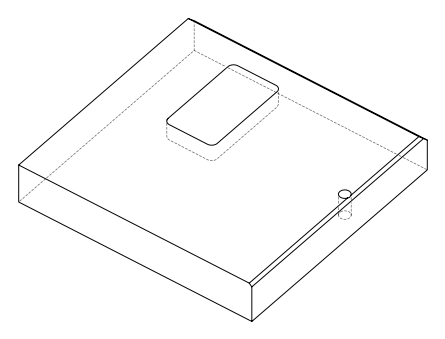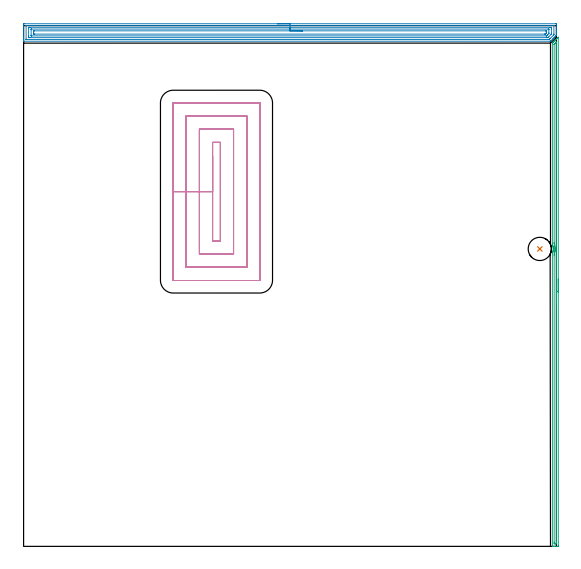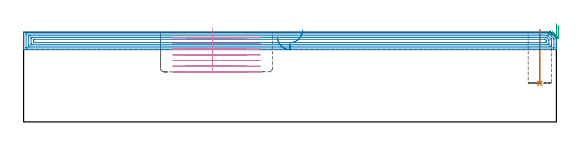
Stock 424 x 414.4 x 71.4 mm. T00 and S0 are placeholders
(PLAN: 4 operations, 2 tool changes, 41.9 min)
(1 INDEXABLE_INSERT_DRILL_BLIND_HOLE_FROM_SOLID | STEP1POCKET | NXT0302_008 | 0.17 min | 10864 mm3)
(2 AREA_MILL | FG_CHAMFER_SURFACE | UGT0205_001 | 17.23 min | 40954 mm3)
(3 AREA_MILL_1 | FG_CHAMFER_SURFACE_1 | UGT0205_001 | 6.63 min | 4443 mm3)
(4 MILL_RECTANGULAR_POCKET | POCKET_RECTANGULAR_STRAIGHT | UGT0201_095 | Follow Part, ap 5, ae 75% | 17.83 min | 451043 mm3)
(TOOL NXT0302_008 | Index. Insert Drill 18.5mm [880-D1850L25-05] | D18.5 PA176 FL93 Z2)
(TOOL UGT0205_001 | Chamfer Mill 20 x 3 x 45 deg. | D20 FL50 Z2)
(TOOL UGT0201_095 | End mill 20 mm | D20 R3 FL38 Z4)
(OP 1 INDEXABLE_INSERT_DRILL_BLIND_HOLE_FROM_SOLID)
G17 G21 G94 G90
T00 M6
G54
G17 G0 G90 X410.8 Y236.7 S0 M3
G43 Z81.4 H1
G94 G81 G98 Z30.7 F250. R73.4
G80
M5
M2
(OP 2 AREA_MILL)
G17 G21 G94 G90
T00 M6
G54
G17 G0 G90 X202. Y415.9 S1061 M3
G43 Z81.4 H0
Z67.5
G94 G1 X202.038 Z66.628 F250.
X202.152 Z65.764
X202.341 Z64.912
X202.603 Z64.08
X202.937 Z63.274
X203.34 Z62.5
X203.808 Z61.764
X204.34 Z61.072
X204.929 Z60.429
X205.572 Z59.84
X206.264 Z59.309
X207. Z58.84
X207.774 Z58.437
X208.58 Z58.103
X209.412 Z57.841
X210.264 Z57.652
X211.128 Z57.538
X212. Z57.5
X423.376
X423.89 Y415.894 Z57.504
X423.99 Y415.892 Z57.506
X424. Y415.786 Z57.611
Y410.264 Z63.131
Y408.859 Z64.538
Y408.512 Z64.884
Y407.818 Z65.582
Y406.8 Z66.598
X423.999 Y406.759 Z66.638
X423.996 Y406.707 Z66.69
X423.972 Y406.675 Z66.723
X423.786 Y406.485 Z66.914
X423.376 Y406.076 Z67.323
X423.185 Y405.883 Z67.513
X422.648 Y405.348 Z68.052
X422.309 Y405.007 Z68.389
X421.82 Y404.52 Z68.88
X421.433 Y404.131 Z69.266
X421.14 Y403.839 Z69.558
X419.643 Y402.342 Z71.057
X419.422 Y402.123 Z71.272
X419.295 Y402. Z71.384
X418.908 Z71.4
X0.177
X0.01 Y402.002 Z71.388
X0.003 Y402.147 Z71.245
X0. Y402.3 Z71.1
Y402.561 Z70.839
Y403.255 Z70.14
Y404.478 Z68.919
Y405.007 Z68.387
Y405.619 Z67.777
Y415.257 Z58.14
X0.004 Y415.522 Z57.876
X0.01 Y415.893 Z57.505
X0.242 Y415.896 Z57.502
X0.624 Y415.9 Z57.5
X212.
Y414.486 Z58.914
X421.589 Y414.485 Z58.915
X421.753 Y414.484 Z58.916
X421.944 Y414.48 Z58.92
X421.985 Y414.479 Z58.921
X421.991 Y414.454 Z58.946
X421.995 Y414.421 Z58.979
X421.999 Y414.243 Z59.157
Y407.636 Z65.764
X421.996 Y407.236 Z66.164
X421.99 Y407.175 Z66.225
X421.971 Y407.132 Z66.268
X421.599 Y406.749 Z66.651
X418.945 Y404.094 Z69.306
X418.502 Y403.652 Z69.748
X418.338 Y403.491 Z69.909
X418.276 Y403.434 Z69.966
X418.259 Y403.421 Z69.979
X418.241 Y403.419 Z69.981
X418.196 Y403.416 Z69.984
X418.014 Y403.415 Z69.985
X417.851 Y403.414 Z69.986
X2.411 Y403.415 Z69.985
X2.247 Y403.416 Z69.984
X2.056 Y403.42 Z69.98
X2.015 Y403.421 Z69.979
X2.009 Y403.446 Z69.954
X2.006 Y403.479 Z69.921
X2.001 Y403.657 Z69.743
X2. Y414.172 Z59.228
X2.002 Y414.307 Z59.093
X2.006 Y414.414 Z58.986
X2.01 Y414.479 Z58.921
X2.047 Y414.48 Z58.92
X2.411 Y414.484 Z58.916
X2.575 Y414.485 Z58.915
X3.305 Y414.486 Z58.914
X212.
Y413.072 Z60.328
X418.907 Y413.071 Z60.329
X419.621 Y413.07 Z60.33
X419.801 Y413.068 Z60.332
X419.974 Y413.065 Z60.335
X419.99 Y412.893 Z60.507
X419.997 Y412.701 Z60.699
X420. Y412.017 Z61.383
Y411.822 Z61.578
X419.999 Y408.318 Z65.082
X419.99 Y407.636 Z65.764
X419.981 Y407.592 Z65.808
X419.955 Y407.56 Z65.84
X419.919 Y407.52 Z65.88
X419.801 Y407.4 Z66.
X417.707 Y405.308 Z68.092
X417.402 Y405.007 Z68.393
X417.259 Y404.87 Z68.53
X417.207 Y404.835 Z68.565
X416.226 Y404.829 Z68.571
X5.093
X4.379 Y404.83 Z68.57
X4.199 Y404.832 Z68.568
X4.026 Y404.835 Z68.565
X4.01 Y405.007 Z68.393
X4.004 Y405.199 Z68.201
X4. Y405.883 Z67.517
Y406.078 Z67.322
X4.001 Y412.211 Z61.189
X4.01 Y412.893 Z60.507
X4.024 Y413.064 Z60.336
X5.093 Y413.071 Z60.329
X212. Y413.072 Z60.328
Y411.657 Z61.743
X417.487
X417.855 Y411.656 Z61.744
X417.916 Y411.654 Z61.746
X417.975 Y411.651 Z61.749
X417.99 Y411.569 Z61.831
X418. Y411.154 Z62.246
Y411.141 Z62.259
Y408.525 Z64.875
X417.99 Y408.081 Z65.319
X417.976 Y408.037 Z65.363
X417.948 Y408.003 Z65.397
X417.893 Y407.943 Z65.457
X416.913 Y406.962 Z66.438
X416.711 Y406.759 Z66.641
X416.469 Y406.521 Z66.879
X416.226 Y406.284 Z67.116
X416.176 Y406.25 Z67.15
X416.134 Y406.247 Z67.153
X416.043 Y406.244 Z67.156
X415.859 Y406.243 Z67.157
X6.513
X6.146 Y406.244 Z67.156
X6.084 Y406.246 Z67.154
X6.025 Y406.249 Z67.151
X6.01 Y406.331 Z67.069
X6. Y406.746 Z66.654
Y406.759 Z66.641
Y411.127 Z62.273
X6.003 Y411.572 Z61.828
X6.006 Y411.625 Z61.775
X6.009 Y411.647 Z61.753
X6.038 Y411.65 Z61.75
X6.178 Y411.655 Z61.745
X6.354 Y411.657 Z61.743
X212.
Y410.243 Z63.157
X415.354
X415.773 Y410.239 Z63.161
X415.973 Y410.236 Z63.164
X415.99 Y410.125 Z63.275
X415.998 Y409.611 Z63.789
X415.999 Y409.388 Z64.012
X415.996 Y408.737 Z64.663
X415.99 Y408.512 Z64.888
X415.671 Y408.18 Z65.22
X415.332 Y407.832 Z65.568
X415.231 Y407.735 Z65.665
X415.174 Y407.684 Z65.716
X415.143 Y407.664 Z65.736
X415.092 Y407.662 Z65.738
X414.874 Y407.659 Z65.741
X414.438 Y407.657 Z65.743
X8.646
X8.227 Y407.661 Z65.739
X8.027 Y407.664 Z65.736
X8.01 Y407.775 Z65.625
X8.002 Y408.289 Z65.111
X8.001 Y408.512 Z64.888
X8. Y409.166 Z64.234
X8.002 Y409.388 Z64.012
X8.009 Y410.034 Z63.366
X8.023 Y410.236 Z63.164
X8.689 Y410.243 Z63.157
X212.
X212.872 Z63.195
X213.736 Z63.309
X214.588 Z63.498
X215.42 Z63.76
X216.226 Z64.094
X217. Z64.497
X217.736 Z64.965
X218.428 Z65.497
X219.071 Z66.086
X219.66 Z66.729
X220.192 Z67.421
X220.66 Z68.157
X221.063 Z68.931
X221.397 Z69.737
X221.659 Z70.569
X221.848 Z71.42
X221.962 Z72.285
X222. Z73.157
G0 Z81.4
M5
M2
(OP 3 AREA_MILL_1)
G17 G21 G94 G90
T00 M6
G54
G17 G0 G90 X425.5 Y212.6 S1061 M3
G43 Z81.4 H0
Z76.7
G94 G1 Y212.562 Z75.828 F250.
Y212.448 Z74.964
Y212.259 Z74.112
Y211.997 Z73.28
Y211.663 Z72.474
Y211.26 Z71.7
Y210.791 Z70.964
Y210.26 Z70.272
Y209.671 Z69.629
Y209.028 Z69.04
Y208.336 Z68.509
Y207.6 Z68.04
Y206.826 Z67.637
Y206.02 Z67.303
Y205.188 Z67.041
Y204.336 Z66.852
Y203.471 Z66.738
Y202.6 Z66.7
Y0.944
X425.499 Y0.623 Z66.701
X425.493 Y0.057 Z66.704
X425.491 Y0.008 Z66.705
X424.93 Y0. Z67.266
X424.66 Z67.535
X424.04 Z68.155
X422.611 Z69.586
X422.26 Z69.935
X421.558 Z70.641
X421.249 Z70.95
X420.847 Y0.008 Z71.344
X420.803 Y0.01 Z71.388
X420.8 Y0.176 Z71.4
Y232.986
X420.806 Y233.048 Z71.392
X420.812 Y233.085 Z71.385
X420.915 Y233.349 Z71.284
X420.943 Y233.421 Z71.256
X421.096 Y233.865 Z71.1
X421.1 Y233.88 Z71.095
X421.148 Y234.038 Z71.051
X421.227 Y234.31 Z70.971
X421.336 Y234.773 Z70.857
X421.37 Y234.942 Z70.828
X421.422 Y235.22 Z70.777
X421.454 Y235.447 Z70.745
X421.482 Y235.652 Z70.716
X421.523 Y236.098 Z70.676
X421.528 Y236.229 Z70.67
X421.531 Y236.318 Z70.664
Y236.333 Z70.663
X421.54 Y236.545 Z70.655
X421.537 Y236.773
Y236.999 Z70.659
X421.528 Y237.138 Z70.666
X421.525 Y237.203 Z70.671
X421.51 Y237.438 Z70.682
X421.509 Y237.454 Z70.683
X421.478 Y237.77 Z70.72
X421.466 Y237.885 Z70.732
X421.396 Y238.331 Z70.799
X421.393 Y238.348 Z70.803
X421.37 Y238.464 Z70.827
X421.306 Y238.779 Z70.892
X421.192 Y239.225 Z71.006
X421.104 Y239.506 Z71.094
X421.051 Y239.673 Z71.146
X420.883 Y240.135 Z71.312
X420.802 Y240.337 Z71.387
X420.8 Y241.028 Z71.4
Y400.109
X420.806 Y400.503 Z71.391
X420.906 Y400.607 Z71.292
X421.37 Y401.072 Z70.826
X421.571 Y401.271 Z70.629
X421.6 Y401.3 Z70.6
X422.26 Y401.962 Z69.936
X422.324 Y402.024 Z69.875
X422.493 Y402.194 Z69.706
X422.557 Y402.258 Z69.64
X422.62 Y402.32 Z69.579
X422.791 Y402.492 Z69.408
X422.853 Y402.555 Z69.343
X422.915 Y402.615 Z69.284
X423.089 Y402.789 Z69.11
X423.15 Y402.851 Z69.047
X423.21 Y402.911 Z68.989
X423.387 Y403.087 Z68.812
X423.447 Y403.148 Z68.75
X423.506 Y403.206 Z68.693
X423.685 Y403.385 Z68.514
X423.743 Y403.445 Z68.453
X423.801 Y403.501 Z68.398
X423.983 Y403.683 Z68.216
X424.04 Y403.741 Z68.157
X424.097 Y403.797 Z68.102
X424.281 Y403.981 Z67.918
X424.337 Y404.038 Z67.86
X424.392 Y404.092 Z67.807
X424.579 Y404.279 Z67.62
X424.633 Y404.335 Z67.564
X424.687 Y404.388 Z67.512
X424.877 Y404.577 Z67.322
X424.93 Y404.631 Z67.267
X425.086 Y404.786 Z67.114
X425.175 Y404.875 Z67.025
X425.375 Y405.076 Z66.823
X425.476 Y405.173 Z66.722
X425.494 Y405.183 Z66.703
X425.499 Y405.173 Z66.699
X425.5 Y404.959 Z66.7
Y202.6
X424.086 Z68.114
Y3.258
X424.082 Y2.41 Z68.118
X424.08 Y2.37 Z68.12
X424.04 Y2.01 Z68.16
X423.556 Y2.003 Z68.644
X423.15 Y2.002 Z69.05
X422.666 Y2.003 Z69.534
X422.26 Y2.01 Z69.94
X422.22 Y2.41 Z69.98
X422.217 Y2.453 Z69.983
X422.214 Y3.304 Z69.986
Y3.35
Y231.244
X422.217 Y232.092 Z69.983
X422.218 Y232.134 Z69.982
X422.26 Y232.652 Z69.94
X422.34 Y232.906 Z69.86
X422.364 Y232.986 Z69.836
X422.542 Y233.597 Z69.658
X422.611 Y233.88 Z69.589
X422.711 Y234.321 Z69.489
X422.794 Y234.773 Z69.406
X422.82 Y234.939 Z69.38
X422.84 Y235.085 Z69.36
X422.903 Y235.667 Z69.297
X422.923 Y235.895 Z69.277
X422.955 Y236.561 Z69.245
X422.956 Y236.584 Z69.244
X422.954 Y236.757 Z69.246
X422.944 Y237.107 Z69.256
X422.925 Y237.454 Z69.275
X422.91 Y237.696 Z69.29
X422.836 Y238.348 Z69.364
X422.779 Y238.721 Z69.421
X422.677 Y239.242 Z69.523
X422.525 Y239.87 Z69.675
X422.447 Y240.135 Z69.753
X422.26 Y240.75 Z69.94
X422.221 Y241.029 Z69.979
X422.218 Y241.071 Z69.982
X422.214 Y241.923 Z69.986
Y241.969
X422.215 Y399.307 Z69.985
X422.218 Y399.398 Z69.982
X422.221 Y399.456 Z69.979
X422.232 Y399.471 Z69.968
X422.26 Y399.505 Z69.94
X422.559 Y399.808 Z69.641
X422.858 Y400.108 Z69.342
X423.45 Y400.701 Z68.75
X423.752 Y401.002 Z68.448
X423.898 Y401.144 Z68.302
X424.04 Y401.279 Z68.16
X424.079 Y401.308 Z68.121
X424.086 Y401.002 Z68.114
Y202.6
Y201.728 Z68.152
Y200.863 Z68.266
Y200.012 Z68.455
Y199.18 Z68.717
Y198.374 Z69.051
Y197.6 Z69.454
Y196.864 Z69.923
Y196.172 Z70.454
Y195.529 Z71.043
Y194.939 Z71.686
Y194.408 Z72.378
Y193.94 Z73.114
Y193.537 Z73.888
Y193.203 Z74.694
Y192.941 Z75.526
Y192.752 Z76.378
Y192.638 Z77.243
Y192.6 Z78.114
G0 Z81.4
M5
M2
(OP 4 MILL_RECTANGULAR_POCKET)
G17 G21 G94 G90
T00 M6
G54
G17 G0 G90 X150.4 Y310.409 S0 M3
G43 Z81.522 H0
Z74.522
G94 G1 Y282.3 Z66.99 F250.
Y243.1 F500.
X156.6
Y321.5
X150.4
Y282.3
X139.9
Y232.6
X167.1
Y332.
X139.9
Y282.3
X129.4
Y222.1
X177.6
Y342.5
X129.4
Y282.3
X118.9
Y211.8
G3 X119.1 Y211.6 R0.2
G1 X187.9
G3 X188.1 Y211.8 R0.2
G1 Y352.8
G3 X187.9 Y353. R0.2
G1 X119.1
G3 X118.9 Y352.8 R0.2
G1 Y282.3
Y281.3
G0 X150.4 Y310.409 Z69.99
G1 Y282.3 Z62.458 F250.
Y243.1 F500.
X156.6
Y321.5
X150.4
Y282.3
X139.9
Y232.6
X167.1
Y332.
X139.9
Y282.3
X129.4
Y222.1
X177.6
Y342.5
X129.4
Y282.3
X118.9
Y211.8
G3 X119.1 Y211.6 R0.2
G1 X187.9
G3 X188.1 Y211.8 R0.2
G1 Y352.8
G3 X187.9 Y353. R0.2
G1 X119.1
G3 X118.9 Y352.8 R0.2
G1 Y282.3
Y281.3
G0 X150.4 Y310.409 Z65.458
G1 Y282.3 Z57.927 F250.
Y243.1 F500.
X156.6
Y321.5
X150.4
Y282.3
X139.9
Y232.6
X167.1
Y332.
X139.9
Y282.3
X129.4
Y222.1
X177.6
Y342.5
X129.4
Y282.3
X118.9
Y211.8
G3 X119.1 Y211.6 R0.2
G1 X187.9
G3 X188.1 Y211.8 R0.2
G1 Y352.8
G3 X187.9 Y353. R0.2
G1 X119.1
G3 X118.9 Y352.8 R0.2
G1 Y282.3
Y281.3
G0 X150.4 Y310.409 Z60.927
G1 Y282.3 Z53.395 F250.
Y243.1 F500.
X156.6
Y321.5
X150.4
Y282.3
X139.9
Y232.6
X167.1
Y332.
X139.9
Y282.3
X129.4
Y222.1
X177.6
Y342.5
X129.4
Y282.3
X118.9
Y211.8
G3 X119.1 Y211.6 R0.2
G1 X187.9
G3 X188.1 Y211.8 R0.2
G1 Y352.8
G3 X187.9 Y353. R0.2
G1 X119.1
G3 X118.9 Y352.8 R0.2
G1 Y282.3
Y281.3
G0 X150.4 Y310.409 Z56.395
G1 Y282.3 Z48.863 F250.
Y243.1 F500.
X156.6
Y321.5
X150.4
Y282.3
X139.9
Y232.6
X167.1
Y332.
X139.9
Y282.3
X129.4
Y222.1
X177.6
Y342.5
X129.4
Y282.3
X118.9
Y211.8
G3 X119.1 Y211.6 R0.2
G1 X187.9
G3 X188.1 Y211.8 R0.2
G1 Y352.8
G3 X187.9 Y353. R0.2
G1 X119.1
G3 X118.9 Y352.8 R0.2
G1 Y282.3
Y281.3
G0 X150.4 Y310.409 Z51.863
G1 Y282.3 Z44.332 F250.
Y243.1 F500.
X156.6
Y321.5
X150.4
Y282.3
X139.9
Y232.6
X167.1
Y332.
X139.9
Y282.3
X129.4
Y222.1
X177.6
Y342.5
X129.4
Y282.3
X118.9
Y211.8
G3 X119.1 Y211.6 R0.2
G1 X187.9
G3 X188.1 Y211.8 R0.2
G1 Y352.8
G3 X187.9 Y353. R0.2
G1 X119.1
G3 X118.9 Y352.8 R0.2
G1 Y282.3
Y281.3
G0 X150.4 Y310.409 Z47.332
G1 Y282.3 Z39.8 F250.
Y243.1 F500.
X156.6
Y321.5
X150.4
Y282.3
X139.9
Y232.6
X167.1
Y332.
X139.9
Y282.3
X129.4
Y222.1
X177.6
Y342.5
X129.4
Y282.3
X118.9
Y211.8
G3 X119.1 Y211.6 R0.2
G1 X187.9
G3 X188.1 Y211.8 R0.2
G1 Y352.8
G3 X187.9 Y353. R0.2
G1 X119.1
G3 X118.9 Y352.8 R0.2
G1 Y282.3
Y281.3
G0 Z81.522
M5
M2
